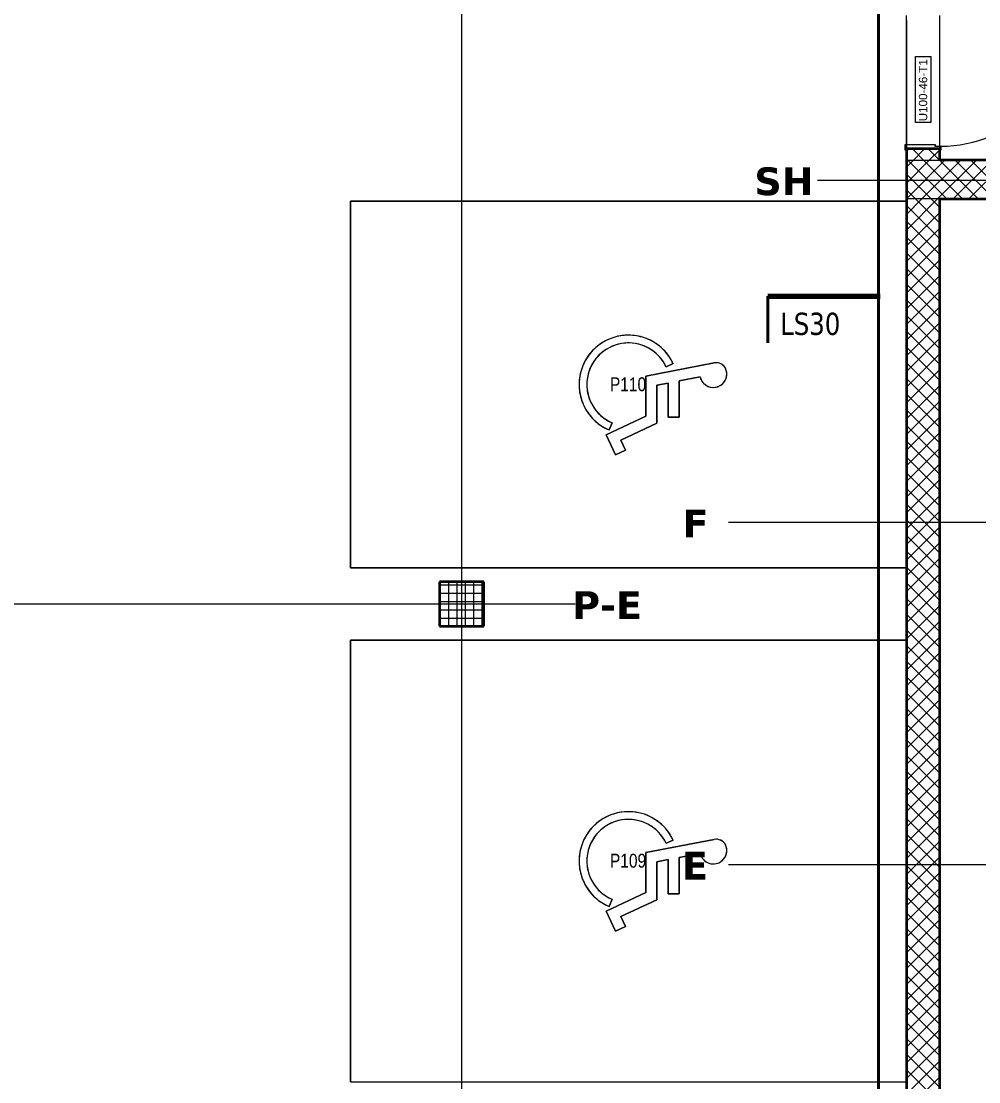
# Model space of a CAD drawing. Extents: x -882 to 937, y -179 to 966.
# Drawn here: x -48.2 to 124.1, y 430.9 to 621.8 of the extents above; entities that cross this region are included whole.
import ezdxf
from ezdxf.lldxf.tags import DXFTag

# ---------------------------------------------------------------- set-up
doc = ezdxf.new("R2010")
doc.units = 0
doc.layers.get('0').update_dxf_attribs({"lineweight": 13})
for name, color, linetype, lineweight, true_color in [('A-____-MATC-OTLN', 7, 'Strichpunkt - Mittel', 40, 0x0080ff), ('G-____-____-SYMB', 7, 'Strichpunkt - Weit', 5, 0x008080), ('S-GRID-____-IDEN', 7, 'Continuous', 9, 0x5555aa)]:
    doc.layers.add(name, color=color, linetype=linetype, lineweight=lineweight, true_color=true_color)
for name, color, linetype, lineweight in [('A-DOOR-____-IDEN', 7, 'Continuous', 5), ('A-DOOR-____-OTLN', 7, 'Continuous', 9), ('A-DOOR-FRAM-MCUT', 7, 'Continuous', 9), ('A-DOOR-OPNG-OTLN', 7, 'Continuous', 9), ('A-FLOR-____-OTLN', 7, 'Continuous', 9), ('A-WALL-____-MCUT', 7, 'Continuous', 35), ('A-WALL-____-PATT', 7, 'Continuous', 35), ('C-PRKG-____-IDEN', 7, 'Continuous', 5), ('C-PRKG-____-OTLN', 7, 'Continuous', 9), ('S-COLS-____-MCUT', 7, 'Continuous', 35), ('S-COLS-____-OTLN', 7, 'Continuous', 9), ('S-GRID-____-OTLN', 7, 'Continuous', 5)]:
    doc.layers.add(name, color=color, linetype=linetype, lineweight=lineweight)
doc.styles.get("Standard").update_dxf_attribs({"font": 'arial.ttf'})
tags = doc.linetypes.add('_Rasterlinie_', pattern=[0.375, 0.2, -0.05, 0.075, -0.05]).pattern_tags.tags
tags[10:11] = [DXFTag(74, 4), DXFTag(75, 0), DXFTag(340, '0'), DXFTag(46, 1.0), DXFTag(50, 0.0), DXFTag(44, 0.0), DXFTag(45, 0.0)]
tags[8:9] = [DXFTag(74, 4), DXFTag(75, 0), DXFTag(340, '0'), DXFTag(46, 1.0), DXFTag(50, 0.0), DXFTag(44, 0.0), DXFTag(45, 0.0)]
tags[6:7] = [DXFTag(74, 4), DXFTag(75, 0), DXFTag(340, '0'), DXFTag(46, 1.0), DXFTag(50, 0.0), DXFTag(44, 0.0), DXFTag(45, 0.0)]
tags[4:5] = [DXFTag(74, 4), DXFTag(75, 0), DXFTag(340, '0'), DXFTag(46, 1.0), DXFTag(50, 0.0), DXFTag(44, 0.0), DXFTag(45, 0.0)]
tags = doc.linetypes.add('_Schnittlinie_', pattern=[0.3, 0.15, -0.05, 0.05, -0.05]).pattern_tags.tags
tags[10:11] = [DXFTag(74, 4), DXFTag(75, 0), DXFTag(340, '0'), DXFTag(46, 1.0), DXFTag(50, 0.0), DXFTag(44, 0.0), DXFTag(45, 0.0)]
tags[8:9] = [DXFTag(74, 4), DXFTag(75, 0), DXFTag(340, '0'), DXFTag(46, 1.0), DXFTag(50, 0.0), DXFTag(44, 0.0), DXFTag(45, 0.0)]
tags[6:7] = [DXFTag(74, 4), DXFTag(75, 0), DXFTag(340, '0'), DXFTag(46, 1.0), DXFTag(50, 0.0), DXFTag(44, 0.0), DXFTag(45, 0.0)]
tags[4:5] = [DXFTag(74, 4), DXFTag(75, 0), DXFTag(340, '0'), DXFTag(46, 1.0), DXFTag(50, 0.0), DXFTag(44, 0.0), DXFTag(45, 0.0)]
tags = doc.linetypes.add('Grundrissdarstellung Sturz', pattern=[0.25, 0.15, -0.05, 0, -0.05]).pattern_tags.tags
tags[10:11] = [DXFTag(74, 4), DXFTag(75, 0), DXFTag(340, '0'), DXFTag(46, 1.0), DXFTag(50, 0.0), DXFTag(44, 0.0), DXFTag(45, 0.0)]
tags[8:9] = [DXFTag(74, 4), DXFTag(75, 0), DXFTag(340, '0'), DXFTag(46, 1.0), DXFTag(50, 0.0), DXFTag(44, 0.0), DXFTag(45, 0.0)]
tags[6:7] = [DXFTag(74, 4), DXFTag(75, 0), DXFTag(340, '0'), DXFTag(46, 1.0), DXFTag(50, 0.0), DXFTag(44, 0.0), DXFTag(45, 0.0)]
tags[4:5] = [DXFTag(74, 4), DXFTag(75, 0), DXFTag(340, '0'), DXFTag(46, 1.0), DXFTag(50, 0.0), DXFTag(44, 0.0), DXFTag(45, 0.0)]
tags = doc.linetypes.add('Strichpunkt - Mittel', pattern=[0.35, 0.15, -0.1, 0, -0.1]).pattern_tags.tags
tags[10:11] = [DXFTag(74, 4), DXFTag(75, 0), DXFTag(340, '0'), DXFTag(46, 1.0), DXFTag(50, 0.0), DXFTag(44, 0.0), DXFTag(45, 0.0)]
tags[8:9] = [DXFTag(74, 4), DXFTag(75, 0), DXFTag(340, '0'), DXFTag(46, 1.0), DXFTag(50, 0.0), DXFTag(44, 0.0), DXFTag(45, 0.0)]
tags[6:7] = [DXFTag(74, 4), DXFTag(75, 0), DXFTag(340, '0'), DXFTag(46, 1.0), DXFTag(50, 0.0), DXFTag(44, 0.0), DXFTag(45, 0.0)]
tags[4:5] = [DXFTag(74, 4), DXFTag(75, 0), DXFTag(340, '0'), DXFTag(46, 1.0), DXFTag(50, 0.0), DXFTag(44, 0.0), DXFTag(45, 0.0)]
tags = doc.linetypes.add('Strichpunkt - Weit', pattern=[0.5, 0.2, -0.15, 0, -0.15]).pattern_tags.tags
tags[10:11] = [DXFTag(74, 4), DXFTag(75, 0), DXFTag(340, '0'), DXFTag(46, 1.0), DXFTag(50, 0.0), DXFTag(44, 0.0), DXFTag(45, 0.0)]
tags[8:9] = [DXFTag(74, 4), DXFTag(75, 0), DXFTag(340, '0'), DXFTag(46, 1.0), DXFTag(50, 0.0), DXFTag(44, 0.0), DXFTag(45, 0.0)]
tags[6:7] = [DXFTag(74, 4), DXFTag(75, 0), DXFTag(340, '0'), DXFTag(46, 1.0), DXFTag(50, 0.0), DXFTag(44, 0.0), DXFTag(45, 0.0)]
tags[4:5] = [DXFTag(74, 4), DXFTag(75, 0), DXFTag(340, '0'), DXFTag(46, 1.0), DXFTag(50, 0.0), DXFTag(44, 0.0), DXFTag(45, 0.0)]

# ---------------------------------------------------------------- blocks, each defined once
blk = doc.blocks.new('Referenz-A0UJ2GK4XE', base_point=(-896.79, -159.76))
at = {"layer": 'A-____-MATC-OTLN', "color": 0, "linetype": 'Strichpunkt - Mittel', "ltscale": 0.4}
blk.add_line((106.08, 949.68), (106.08, -159.76), dxfattribs=at)
at = {"layer": 'A-DOOR-____-IDEN', "color": 0, "linetype": 'Continuous', "ltscale": 0.13}
for p, q in [((112.71, 603.58), (112.71, 615.42)), ((112.71, 615.42), (115.49, 615.42)), ((115.49, 615.42), (115.49, 603.58)), ((115.49, 603.58), (112.71, 603.58))]:
    blk.add_line(p, q, dxfattribs=at)
at = {"layer": 'A-DOOR-____-OTLN', "color": 0, "linetype": 'Grundrissdarstellung Sturz', "ltscale": 0.13}
for p, q in [((111.08, 598.8), (111.08, 622.8)), ((117.08, 598.8), (117.08, 622.8))]:
    blk.add_line(p, q, dxfattribs=at)
at = {"layer": 'A-DOOR-FRAM-MCUT', "color": 0, "linetype": 'Continuous', "ltscale": 0.13}
for p, q in [((110.88, 599.6), (116.28, 599.6)), ((110.88, 598.6), (110.88, 599.6)), ((110.92, 599.56), (110.92, 598.64)), ((116.24, 599.56), (110.92, 599.56)), ((116.24, 599.26), (116.24, 599.56)), ((116.28, 599.6), (116.28, 599.3)), ((111.08, 598.6), (110.88, 598.6)), ((110.92, 598.64), (111.08, 598.64)), ((117.24, 599.26), (116.24, 599.26)), ((116.28, 599.3), (117.28, 599.3)), ((117.08, 598.64), (117.24, 598.64)), ((117.28, 598.6), (117.08, 598.6)), ((117.24, 598.64), (117.24, 599.26)), ((117.28, 599.3), (117.28, 598.6))]:
    blk.add_line(p, q, dxfattribs=at)
at = {"layer": 'A-DOOR-OPNG-OTLN', "color": 0, "linetype": 'Continuous', "ltscale": 0.13}
blk.add_ellipse((117.28, 622.3), major_axis=(0, -23), ratio=1, start_param=0, end_param=1.570796, dxfattribs=at)
at = {"layer": 'A-FLOR-____-OTLN', "color": 0, "linetype": 'Continuous', "ltscale": 0.13}
for p, q in [((111.08, 622), (111.08, 599.6)), ((111.08, 599.56), (111.08, 598.8))]:
    blk.add_line(p, q, dxfattribs=at)
at = {"layer": 'A-WALL-____-MCUT', "color": 0, "linetype": 'Continuous', "ltscale": 0.35}
for p, q in [((111.08, 598.8), (111.08, 218.3)), ((117.08, 598.8), (111.08, 598.8)), ((117.08, 596.8), (117.08, 598.8)), ((298.98, 596.8), (117.08, 596.8)), ((117.08, 589.8), (230.18, 589.8)), ((117.08, 224.3), (117.08, 589.8))]:
    blk.add_line(p, q, dxfattribs=at)
at = {"layer": 'A-WALL-____-MCUT', "color": 0, "linetype": 'Continuous', "lineweight": 9, "ltscale": 0.13}
for p, q in [((111.08, 596.8), (117.08, 596.8)), ((117.08, 589.8), (111.08, 589.8))]:
    blk.add_line(p, q, dxfattribs=at)
at = {"layer": 'A-WALL-____-PATT', "color": 0, "linetype": 'Continuous', "lineweight": 9, "ltscale": 0.13}
for p, q in [((111.08, 598.33), (111.55, 598.8)), ((114.19, 596.8), (112.19, 598.8)), ((112.37, 596.8), (114.37, 598.8)), ((117.02, 596.8), (115.02, 598.8)), ((115.2, 596.8), (117.08, 598.67)), ((111.36, 596.8), (111.08, 597.09)), ((111.08, 595.5), (112.37, 596.8)), ((111.08, 592.67), (115.2, 596.8)), ((111.08, 589.85), (118.03, 596.8)), ((118.36, 589.8), (111.36, 596.8)), ((113.86, 589.8), (120.86, 596.8)), ((121.19, 589.8), (114.19, 596.8)), ((116.69, 589.8), (123.69, 596.8)), ((124.02, 589.8), (117.02, 596.8)), ((119.52, 589.8), (126.52, 596.8)), ((126.85, 589.8), (119.85, 596.8)), ((122.34, 589.8), (129.34, 596.8)), ((129.68, 589.8), (122.68, 596.8)), ((115.54, 589.8), (111.08, 594.26)), ((112.71, 589.8), (111.08, 591.43)), ((111.08, 587.02), (113.86, 589.8)), ((111.08, 584.19), (116.69, 589.8)), ((117.08, 582.6), (111.08, 588.6)), ((117.08, 585.43), (112.71, 589.8)), ((117.08, 588.26), (115.54, 589.8)), ((111.08, 581.36), (117.08, 587.36)), ((117.08, 579.78), (111.08, 585.78)), ((111.08, 578.53), (117.08, 584.53)), ((117.08, 576.95), (111.08, 582.95)), ((111.08, 575.7), (117.08, 581.7)), ((117.08, 574.12), (111.08, 580.12)), ((111.08, 572.87), (117.08, 578.87)), ((117.08, 571.29), (111.08, 577.29)), ((111.08, 570.05), (117.08, 576.05)), ((117.08, 568.46), (111.08, 574.46)), ((111.08, 567.22), (117.08, 573.22)), ((117.08, 565.63), (111.08, 571.63)), ((111.08, 564.39), (117.08, 570.39)), ((117.08, 562.81), (111.08, 568.81)), ((111.08, 561.56), (117.08, 567.56)), ((117.08, 559.98), (111.08, 565.98)), ((111.08, 558.73), (117.08, 564.73)), ((117.08, 557.15), (111.08, 563.15)), ((111.08, 555.9), (117.08, 561.9)), ((117.08, 554.32), (111.08, 560.32)), ((111.08, 553.08), (117.08, 559.08)), ((117.08, 551.49), (111.08, 557.49)), ((111.08, 550.25), (117.08, 556.25)), ((117.08, 548.66), (111.08, 554.66)), ((111.08, 547.42), (117.08, 553.42)), ((117.08, 545.83), (111.08, 551.83)), ((111.08, 544.59), (117.08, 550.59)), ((117.08, 543.01), (111.08, 549.01)), ((111.08, 541.76), (117.08, 547.76)), ((117.08, 540.18), (111.08, 546.18)), ((111.08, 538.93), (117.08, 544.93)), ((117.08, 537.35), (111.08, 543.35)), ((111.08, 536.11), (117.08, 542.11)), ((117.08, 534.52), (111.08, 540.52)), ((111.08, 533.28), (117.08, 539.28)), ((117.08, 531.69), (111.08, 537.69)), ((111.08, 530.45), (117.08, 536.45)), ((117.08, 528.86), (111.08, 534.86)), ((111.08, 527.62), (117.08, 533.62)), ((117.08, 526.04), (111.08, 532.04)), ((111.08, 524.79), (117.08, 530.79)), ((117.08, 523.21), (111.08, 529.21)), ((111.08, 521.96), (117.08, 527.96)), ((117.08, 520.38), (111.08, 526.38)), ((111.08, 519.13), (117.08, 525.13)), ((117.08, 517.55), (111.08, 523.55)), ((111.08, 516.31), (117.08, 522.31)), ((117.08, 514.72), (111.08, 520.72)), ((111.08, 513.48), (117.08, 519.48)), ((117.08, 511.89), (111.08, 517.89)), ((111.08, 510.65), (117.08, 516.65)), ((117.08, 509.07), (111.08, 515.07)), ((111.08, 507.82), (117.08, 513.82)), ((117.08, 506.24), (111.08, 512.24)), ((111.08, 504.99), (117.08, 510.99)), ((117.08, 503.41), (111.08, 509.41)), ((111.08, 502.16), (117.08, 508.16)), ((117.08, 500.58), (111.08, 506.58)), ((111.08, 499.34), (117.08, 505.34)), ((117.08, 497.75), (111.08, 503.75)), ((111.08, 496.51), (117.08, 502.51)), ((117.08, 494.92), (111.08, 500.92)), ((111.08, 493.68), (117.08, 499.68)), ((117.08, 492.09), (111.08, 498.09)), ((111.08, 490.85), (117.08, 496.85)), ((117.08, 489.27), (111.08, 495.27)), ((111.08, 488.02), (117.08, 494.02)), ((117.08, 486.44), (111.08, 492.44)), ((111.08, 485.19), (117.08, 491.19)), ((117.08, 483.61), (111.08, 489.61)), ((111.08, 482.37), (117.08, 488.37)), ((117.08, 480.78), (111.08, 486.78)), ((111.08, 479.54), (117.08, 485.54)), ((117.08, 477.95), (111.08, 483.95)), ((111.08, 476.71), (117.08, 482.71)), ((117.08, 475.12), (111.08, 481.12)), ((111.08, 473.88), (117.08, 479.88)), ((117.08, 472.3), (111.08, 478.3)), ((111.08, 471.05), (117.08, 477.05)), ((117.08, 469.47), (111.08, 475.47)), ((111.08, 468.22), (117.08, 474.22)), ((117.08, 466.64), (111.08, 472.64)), ((111.08, 465.39), (117.08, 471.39)), ((117.08, 463.81), (111.08, 469.81)), ((111.08, 462.57), (117.08, 468.57)), ((117.08, 460.98), (111.08, 466.98)), ((111.08, 459.74), (117.08, 465.74)), ((117.08, 458.15), (111.08, 464.15)), ((111.08, 456.91), (117.08, 462.91)), ((117.08, 455.32), (111.08, 461.32)), ((111.08, 454.08), (117.08, 460.08)), ((117.08, 452.5), (111.08, 458.5)), ((111.08, 451.25), (117.08, 457.25)), ((117.08, 449.67), (111.08, 455.67)), ((111.08, 448.42), (117.08, 454.42)), ((117.08, 446.84), (111.08, 452.84)), ((111.08, 445.6), (117.08, 451.6)), ((117.08, 444.01), (111.08, 450.01)), ((111.08, 442.77), (117.08, 448.77)), ((117.08, 441.18), (111.08, 447.18)), ((111.08, 439.94), (117.08, 445.94)), ((117.08, 438.35), (111.08, 444.35)), ((111.08, 437.11), (117.08, 443.11)), ((117.08, 435.53), (111.08, 441.53)), ((111.08, 434.28), (117.08, 440.28)), ((117.08, 432.7), (111.08, 438.7)), ((111.08, 431.45), (117.08, 437.45)), ((117.08, 429.87), (111.08, 435.87)), ((111.08, 428.63), (117.08, 434.63)), ((117.08, 427.04), (111.08, 433.04)), ((111.08, 425.8), (117.08, 431.8))]:
    blk.add_line(p, q, dxfattribs=at)
at = {"layer": 'C-PRKG-____-OTLN', "color": 0, "linetype": 'Continuous', "ltscale": 0.13}
for p, q in [((11.08, 523.4), (11.08, 589.39)), ((111.08, 589.39), (11.08, 589.39)), ((111.08, 589.39), (11.08, 589.39)), ((11.08, 589.39), (11.08, 523.4)), ((11.08, 523.4), (11.08, 589.39)), ((11.08, 589.39), (111.08, 589.39)), ((11.08, 589.39), (11.08, 589.39)), ((76.48, 560.29), (64.21, 557.91)), ((64.21, 557.91), (76.48, 560.29)), ((67.86, 559.58), (69.12, 560.17)), ((69.12, 560.17), (67.86, 559.58)), ((67.86, 559.58), (67.86, 559.58)), ((69.12, 560.17), (69.12, 560.17)), ((64.21, 557.91), (64.21, 550.71)), ((64.21, 550.71), (64.21, 557.91)), ((64.21, 557.91), (64.21, 557.91)), ((70.21, 557.04), (73.98, 557.77)), ((73.98, 557.77), (70.21, 557.04)), ((73.98, 557.77), (73.98, 557.77)), ((78.78, 558.31), (78.78, 558.31)), ((52.18, 556.4), (52.18, 556.39)), ((66.21, 556.26), (68.21, 556.65)), ((68.21, 556.65), (66.21, 556.26)), ((66.21, 549.43), (66.21, 556.26)), ((66.21, 556.26), (66.21, 549.43)), ((66.21, 556.26), (66.21, 556.26)), ((68.21, 556.65), (68.21, 550.52)), ((68.21, 550.52), (68.21, 556.65)), ((68.21, 556.65), (68.21, 556.65)), ((70.21, 550.52), (70.21, 557.04)), ((70.21, 557.04), (70.21, 550.52)), ((70.21, 557.04), (70.21, 557.04)), ((64.21, 550.71), (57.05, 547.37)), ((57.05, 547.37), (64.21, 550.71)), ((64.21, 550.71), (64.21, 550.71)), ((68.21, 550.52), (70.21, 550.52)), ((68.21, 550.51), (68.21, 550.52)), ((70.21, 550.51), (68.21, 550.51)), ((70.21, 550.51), (70.21, 550.52)), ((57.58, 548.22), (58.13, 549.51)), ((58.13, 549.51), (57.58, 548.22)), ((57.58, 548.22), (57.58, 548.22)), ((58.13, 549.51), (58.13, 549.51)), ((59.71, 546.4), (66.21, 549.43)), ((66.21, 549.43), (59.71, 546.4)), ((66.21, 549.43), (66.21, 549.43)), ((57.05, 547.37), (58.74, 543.75)), ((58.74, 543.75), (57.05, 547.37)), ((57.05, 547.37), (57.05, 547.37)), ((60.56, 544.59), (59.71, 546.4)), ((59.71, 546.4), (60.55, 544.59)), ((59.71, 546.4), (59.71, 546.4)), ((58.74, 543.75), (60.56, 544.59)), ((60.56, 544.59), (58.74, 543.75)), ((60.56, 544.59), (60.56, 544.59)), ((58.74, 543.75), (58.74, 543.75)), ((111.08, 523.4), (11.08, 523.4)), ((11.08, 523.4), (111.08, 523.4)), ((111.08, 523.4), (11.08, 523.4)), ((11.08, 523.4), (11.08, 523.4)), ((111.08, 510.37), (11.08, 510.37)), ((11.08, 510.37), (11.08, 430.88)), ((11.08, 510.36), (11.08, 510.37)), ((11.08, 430.88), (11.08, 510.36)), ((111.08, 510.36), (11.08, 510.36)), ((11.08, 430.88), (11.08, 510.36)), ((11.08, 510.36), (111.08, 510.36)), ((76.48, 474.52), (64.21, 472.14)), ((64.21, 472.14), (76.48, 474.52)), ((67.86, 473.81), (69.12, 474.4)), ((69.12, 474.4), (67.86, 473.81)), ((67.86, 473.81), (67.86, 473.81)), ((69.12, 474.4), (69.12, 474.4)), ((64.21, 472.14), (64.21, 464.94)), ((64.21, 464.94), (64.21, 472.14)), ((64.21, 472.14), (64.21, 472.14)), ((70.21, 471.26), (73.98, 472)), ((73.98, 472), (70.21, 471.26)), ((73.98, 472), (73.98, 472)), ((78.78, 472.53), (78.78, 472.53)), ((52.18, 470.62), (52.18, 470.62)), ((66.21, 470.49), (68.21, 470.88)), ((68.21, 470.88), (66.21, 470.49)), ((66.21, 463.66), (66.21, 470.49)), ((66.21, 470.49), (66.21, 463.66)), ((66.21, 470.49), (66.21, 470.49)), ((68.21, 470.88), (68.21, 464.74)), ((68.21, 464.74), (68.21, 470.88)), ((68.21, 470.88), (68.21, 470.88)), ((70.21, 464.74), (70.21, 471.26)), ((70.21, 471.26), (70.21, 464.74)), ((70.21, 471.26), (70.21, 471.26)), ((64.21, 464.94), (57.05, 461.6)), ((57.05, 461.6), (64.21, 464.94)), ((64.21, 464.94), (64.21, 464.94)), ((68.21, 464.74), (70.21, 464.74)), ((70.21, 464.74), (68.21, 464.74)), ((68.21, 464.74), (68.21, 464.74)), ((70.21, 464.74), (70.21, 464.74)), ((57.58, 462.45), (58.13, 463.74)), ((58.13, 463.74), (57.58, 462.45)), ((57.58, 462.45), (57.58, 462.45)), ((58.13, 463.74), (58.13, 463.74)), ((59.71, 460.63), (66.21, 463.66)), ((66.21, 463.66), (59.71, 460.63)), ((66.21, 463.66), (66.21, 463.66)), ((57.05, 461.6), (58.74, 457.97)), ((58.74, 457.97), (57.05, 461.6)), ((57.05, 461.6), (57.05, 461.6)), ((60.56, 458.82), (59.71, 460.63)), ((59.71, 460.63), (60.55, 458.82)), ((59.71, 460.63), (59.71, 460.63)), ((58.74, 457.97), (60.56, 458.82)), ((60.56, 458.82), (58.74, 457.97)), ((60.56, 458.82), (60.56, 458.82)), ((58.74, 457.97), (58.74, 457.97)), ((11.08, 430.88), (111.08, 430.88)), ((11.08, 430.88), (11.08, 430.88))]:
    blk.add_line(p, q, dxfattribs=at)
for centre, major_axis, start_param, end_param in [((61.08, 556.4), (8.89, 0), 0.438952, 4.308344), ((61.08, 556.39), (8.89, 0), 1.616593, 1.784827), ((61.08, 556.39), (8.89, 0), 1.448358, 1.616593), ((61.08, 556.39), (8.89, 0), 1.280124, 1.448358), ((61.08, 556.4), (7.49, 0), 0.438952, 4.308344), ((61.08, 556.39), (8.89, 0), 2.121296, 2.289531), ((61.08, 556.39), (7.49, 0), 1.913006, 2.465701), ((61.08, 556.39), (8.89, 0), 1.953062, 2.121296), ((61.08, 556.39), (8.89, 0), 1.784827, 1.953062), ((61.08, 556.39), (7.49, 0), 1.728749, 1.913006), ((61.08, 556.39), (7.49, 0), 1.544492, 1.728749), ((61.08, 556.39), (7.49, 0), 0.991722, 1.544492), ((61.08, 556.39), (8.89, 0), 1.11189, 1.280124), ((61.08, 556.39), (8.89, 0), 0.943655, 1.11189), ((61.08, 556.39), (8.89, 0), 0.775421, 0.943655), ((61.08, 556.39), (8.89, 0), 2.457765, 2.625944), ((61.08, 556.39), (8.89, 0), 2.289531, 2.457702), ((61.08, 556.39), (7.49, 0), 0.62328, 0.991722), ((61.08, 556.39), (8.89, 0), 0.607246, 0.775421), ((61.08, 556.39), (8.89, 0), 0.439005, 0.607186), ((61.08, 556.39), (8.89, 0), 2.794234, 2.962421), ((61.08, 556.39), (8.89, 0), 2.625999, 2.794184), ((61.08, 556.39), (7.49, 0), 2.650033, 2.834231), ((61.08, 556.39), (7.49, 0), 2.465776, 2.649968), ((61.08, 556.39), (7.49, 0), 0.439015, 0.623209), ((76.85, 558.4), (1.92, 0), 0.191986, 1.762783), ((76.85, 558.4), (1.92, 0), 1.239184, 1.762783), ((76.85, 558.4), (1.92, 0), 0.977384, 1.239184), ((76.85, 558.4), (1.92, 0), 0.454039, 0.977384), ((61.08, 556.39), (8.89, 0), 2.962468, 3.130657), ((61.08, 556.39), (7.49, 0), 2.83429, 3.018491), ((76.35, 558.31), (2.43, 0), 3.36464, 6.475172), ((76.35, 558.31), (2.43, 0), 3.36464, 3.623673), ((76.35, 558.31), (2.43, 0), 5.697725, 5.95675), ((76.85, 558.4), (1.92, 0), 0.192209, 0.453786), ((76.35, 558.31), (2.43, 0), 5.95692, 6.215961), ((76.35, 558.31), (2.43, 0), 0, 0.191986), ((76.35, 558.31), (2.43, 0), 6.215961, 6.283185), ((61.08, 556.39), (-8.89, 0), 6.272295, 6.283185), ((61.08, 556.39), (8.89, 0), 3.141593, 3.298937), ((61.08, 556.39), (7.49, 0), 3.018546, 3.202749), ((61.08, 556.39), (7.49, 0), 3.202803, 3.387005), ((76.35, 558.31), (2.43, 0), 3.623851, 3.882858), ((76.35, 558.31), (2.43, 0), 3.883062, 5.438328), ((76.35, 558.31), (2.43, 0), 5.438549, 5.697539), ((61.08, 556.39), (8.89, 0), 3.298937, 3.467125), ((61.08, 556.39), (7.49, 0), 3.38706, 3.571259), ((61.08, 556.39), (8.89, 0), 3.467172, 3.635356), ((61.08, 556.39), (8.89, 0), 3.635406, 3.803586), ((61.08, 556.39), (7.49, 0), 3.571317, 3.755511), ((61.08, 556.39), (7.49, 0), 3.755573, 3.939759), ((61.08, 556.39), (8.89, 0), 3.80364, 3.971813), ((61.08, 556.39), (7.49, 0), 3.93983, 4.308344), ((61.08, 556.39), (8.89, 0), 3.971875, 4.140109), ((61.08, 556.39), (8.89, 0), 4.140109, 4.308344), ((61.08, 470.62), (8.89, 0), 0.438952, 4.308344), ((61.08, 470.62), (8.89, 0), 0.607246, 2.457702), ((61.08, 470.62), (7.49, 0), 0.438952, 4.308344), ((61.08, 470.62), (7.49, 0), 0.62328, 2.465701), ((61.08, 470.62), (8.89, 0), 2.457765, 2.625944), ((61.08, 470.62), (8.89, 0), 0.439005, 0.607186), ((61.08, 470.62), (8.89, 0), 2.794234, 2.962421), ((61.08, 470.62), (8.89, 0), 2.625999, 2.794184), ((61.08, 470.62), (7.49, 0), 2.650033, 2.834231), ((61.08, 470.62), (7.49, 0), 2.465776, 2.649968), ((61.08, 470.62), (7.49, 0), 0.439015, 0.623209), ((76.85, 472.63), (1.92, 0), 0.454039, 1.762783), ((76.85, 472.63), (1.92, 0), 0.191986, 1.762783), ((61.08, 470.62), (8.89, 0), 2.962468, 3.130657), ((61.08, 470.62), (7.49, 0), 2.83429, 3.018491), ((76.35, 472.53), (2.43, 0), 3.36464, 6.475172), ((76.35, 472.53), (2.43, 0), 3.36464, 3.623673), ((76.35, 472.53), (2.43, 0), 5.697725, 5.95675), ((76.85, 472.63), (1.92, 0), 0.192209, 0.453786), ((76.35, 472.53), (2.43, 0), 5.95692, 6.215961), ((76.35, 472.53), (2.43, 0), 6.215961, 6.475172), ((61.08, 470.62), (8.89, 0), 3.130703, 3.298937), ((61.08, 470.62), (7.49, 0), 3.018546, 3.202749), ((61.08, 470.62), (7.49, 0), 3.202803, 3.387005), ((76.35, 472.53), (2.43, 0), 3.623851, 3.882858), ((76.35, 472.53), (2.43, 0), 3.883062, 4.401484), ((76.35, 472.53), (2.43, 0), 4.401484, 5.438328), ((76.35, 472.53), (2.43, 0), 5.438549, 5.697539), ((61.08, 470.62), (8.89, 0), 3.298937, 3.467125), ((61.08, 470.62), (8.89, 0), 3.467172, 3.635356), ((61.08, 470.62), (7.49, 0), 3.38706, 3.571259), ((61.08, 470.62), (8.89, 0), 3.635406, 3.803586), ((61.08, 470.62), (7.49, 0), 3.571317, 3.755511), ((61.08, 470.62), (7.49, 0), 3.755573, 3.939759), ((61.08, 470.62), (8.89, 0), 3.80364, 3.971813), ((61.08, 470.62), (8.89, 0), 3.971875, 4.308344), ((61.08, 470.62), (7.49, 0), 3.93983, 4.308344)]:
    blk.add_ellipse(centre, major_axis=major_axis, ratio=0.999794, start_param=start_param, end_param=end_param, dxfattribs=at)
at = {"layer": 'G-____-____-SYMB', "color": 0, "linetype": '_Schnittlinie_', "lineweight": 70, "ltscale": 0.7}
blk.add_line((86.13, 572.3), (106.35, 572.3), dxfattribs=at)
at = {"layer": 'G-____-____-SYMB', "color": 0, "linetype": 'Continuous', "lineweight": 40, "ltscale": 0.4}
blk.add_line((86.13, 563.88), (86.13, 572.3), dxfattribs=at)
at = {"layer": 'S-COLS-____-MCUT', "color": 0, "linetype": 'Continuous', "ltscale": 0.35}
for p, q in [((35.08, 520.9), (27.08, 520.9)), ((27.08, 520.9), (27.08, 512.9)), ((35.08, 512.9), (35.08, 520.9)), ((27.08, 512.9), (35.08, 512.9))]:
    blk.add_line(p, q, dxfattribs=at)
at = {"layer": 'S-COLS-____-OTLN', "color": 0, "linetype": 'Continuous', "ltscale": 0.13}
for p, q in [((27.08, 520.37), (35.08, 520.37)), ((27.24, 512.9), (27.24, 520.9)), ((28.74, 512.9), (28.74, 520.9)), ((30.24, 512.9), (30.24, 520.9)), ((31.74, 512.9), (31.74, 520.9)), ((33.24, 512.9), (33.24, 520.9)), ((34.74, 512.9), (34.74, 520.9)), ((27.08, 518.87), (35.08, 518.87)), ((27.08, 517.37), (35.08, 517.37)), ((27.08, 515.87), (35.08, 515.87)), ((27.08, 514.37), (35.08, 514.37))]:
    blk.add_line(p, q, dxfattribs=at)
at = {"layer": 'S-GRID-____-OTLN', "color": 0, "linetype": '_Rasterlinie_', "ltscale": 0.13}
for p, q in [((31.08, 109.1), (31.08, 949.68)), ((95.08, 593.2), (394.87, 593.2)), ((79.08, 531.6), (394.87, 531.6)), ((-850.37, 516.9), (51.5, 516.9)), ((79.08, 470), (394.87, 470))]:
    blk.add_line(p, q, dxfattribs=at)
at = {"layer": 'A-DOOR-____-IDEN', "color": 0, "linetype": 'Continuous', "ltscale": 0.13, "insert": (113.33, 603.78), "char_height": 1.5, "attachment_point": 1, "rotation": 90}
blk.add_mtext('{\\fArial;U100-46-T1}', dxfattribs=at)
at = {"layer": 'C-PRKG-____-IDEN', "color": 0, "linetype": 'Continuous', "ltscale": 0.13, "char_height": 2.5, "attachment_point": 1}
for s, insert in [('{\\W0.8;\\fArial;P110}', (57.74, 557.7)), ('{\\W0.8;\\fArial;P109}', (57.74, 471.93))]:
    blk.add_mtext(s, dxfattribs=dict(at, insert=insert))
at = {"layer": 'G-____-____-SYMB', "color": 0, "linetype": 'Continuous', "ltscale": 0.13, "insert": (88.38, 569.33), "char_height": 4, "attachment_point": 1}
blk.add_mtext('{\\W0.8;\\fVerdana;LS30}', dxfattribs=at)
at = {"layer": 'S-GRID-____-IDEN', "color": 0, "linetype": 'Continuous', "lineweight": 5, "ltscale": 0.13, "char_height": 5, "attachment_point": 1}
for s, insert in [('{\\fVerdana|b1|i0;SH}', (83.72, 595.49)), ('{\\fVerdana|b1|i0;F}', (70.79, 533.89)), ('{\\fVerdana|b1|i0;P-E}', (50.95, 519.19)), ('{\\fVerdana|b1|i0;E}', (70.7, 472.29))]:
    blk.add_mtext(s, dxfattribs=dict(at, insert=insert))

msp = doc.modelspace()

# ---------------------------------------------------------------- block references
at = {"color": 9, "lineweight": 25, "ltscale": 0.25, "true_color": 0xc0c0c0}
msp.add_blockref('Referenz-A0UJ2GK4XE', (-896.79, -159.76), dxfattribs=at)

doc.saveas('drawing.dxf')
